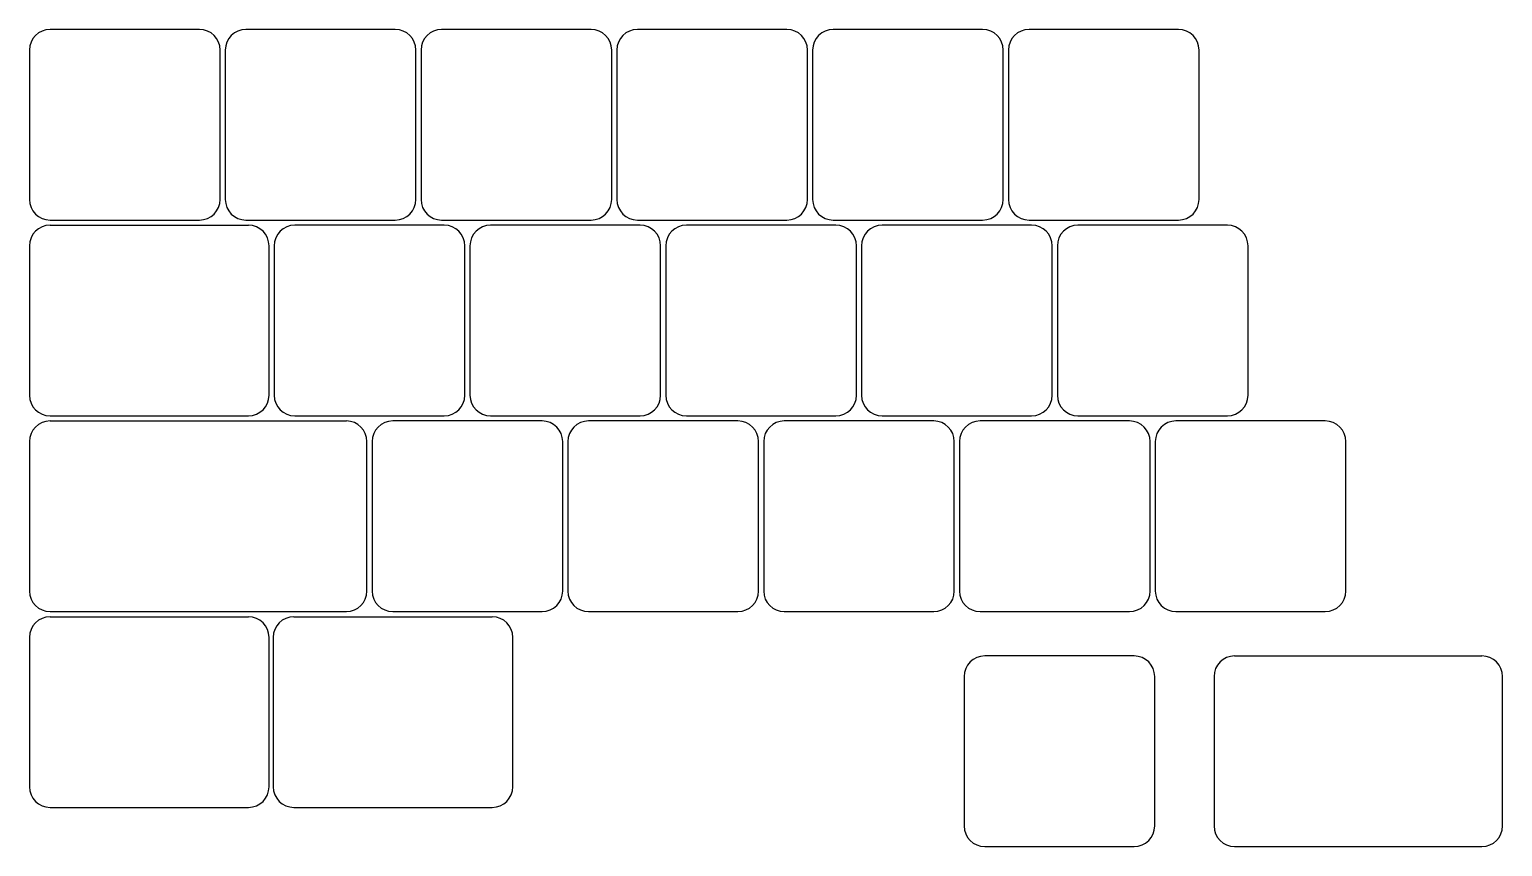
# Model space of a CAD drawing. Header units: millimetres. Extents: x 100 to 243, y -170 to -91.
import ezdxf

# ---------------------------------------------------------------- set-up
doc = ezdxf.new("R2010")
doc.units = ezdxf.units.MM

msp = doc.modelspace()

# ---------------------------------------------------------------- linework, layer by layer
at = {"linetype": 'CONTINUOUS'}
for p, q in [((116.75, -90.75), (102.25, -90.75)), ((135.75, -90.75), (121.25, -90.75)), ((154.75, -90.75), (140.25, -90.75)), ((173.75, -90.75), (159.25, -90.75)), ((192.75, -90.75), (178.25, -90.75)), ((211.75, -90.75), (197.25, -90.75)), ((100.25, -92.75), (100.25, -107.25)), ((118.75, -107.25), (118.75, -92.75)), ((119.25, -92.75), (119.25, -107.25)), ((137.75, -107.25), (137.75, -92.75)), ((138.25, -92.75), (138.25, -107.25)), ((156.75, -107.25), (156.75, -92.75)), ((157.25, -92.75), (157.25, -107.25)), ((175.75, -107.25), (175.75, -92.75)), ((176.25, -92.75), (176.25, -107.25)), ((194.75, -107.25), (194.75, -92.75)), ((195.25, -92.75), (195.25, -107.25)), ((213.75, -107.25), (213.75, -92.75)), ((102.25, -109.25), (116.75, -109.25)), ((102.25, -109.75), (121.5, -109.75)), ((121.25, -109.25), (135.75, -109.25)), ((140.5, -109.75), (126, -109.75)), ((140.25, -109.25), (154.75, -109.25)), ((159.5, -109.75), (145, -109.75)), ((159.25, -109.25), (173.75, -109.25)), ((178.5, -109.75), (164, -109.75)), ((178.25, -109.25), (192.75, -109.25)), ((197.5, -109.75), (183, -109.75)), ((197.25, -109.25), (211.75, -109.25)), ((216.5, -109.75), (202, -109.75)), ((100.25, -111.75), (100.25, -126.25)), ((123.5, -126.25), (123.5, -111.75)), ((124, -111.75), (124, -126.25)), ((142.5, -126.25), (142.5, -111.75)), ((143, -111.75), (143, -126.25)), ((161.5, -126.25), (161.5, -111.75)), ((162, -111.75), (162, -126.25)), ((180.5, -126.25), (180.5, -111.75)), ((181, -111.75), (181, -126.25)), ((199.5, -126.25), (199.5, -111.75)), ((200, -111.75), (200, -126.25)), ((218.5, -126.25), (218.5, -111.75)), ((102.25, -128.25), (121.5, -128.25)), ((126, -128.25), (140.5, -128.25)), ((145, -128.25), (159.5, -128.25)), ((164, -128.25), (178.5, -128.25)), ((183, -128.25), (197.5, -128.25)), ((202, -128.25), (216.5, -128.25)), ((102.25, -128.75), (131, -128.75)), ((150, -128.75), (135.5, -128.75)), ((169, -128.75), (154.5, -128.75)), ((188, -128.75), (173.5, -128.75)), ((207, -128.75), (192.5, -128.75)), ((226, -128.75), (211.5, -128.75)), ((100.25, -130.75), (100.25, -145.25)), ((133, -145.25), (133, -130.75)), ((133.5, -130.75), (133.5, -145.25)), ((152, -145.25), (152, -130.75)), ((152.5, -130.75), (152.5, -145.25)), ((171, -145.25), (171, -130.75)), ((171.5, -130.75), (171.5, -145.25)), ((190, -145.25), (190, -130.75)), ((190.5, -130.75), (190.5, -145.25)), ((209, -145.25), (209, -130.75)), ((209.5, -130.75), (209.5, -145.25)), ((228, -145.25), (228, -130.75)), ((102.25, -147.25), (131, -147.25)), ((102.25, -147.75), (121.5, -147.75)), ((125.905, -147.75), (145.155, -147.75)), ((135.5, -147.25), (150, -147.25)), ((154.5, -147.25), (169, -147.25)), ((173.5, -147.25), (188, -147.25)), ((192.5, -147.25), (207, -147.25)), ((211.5, -147.25), (226, -147.25)), ((100.25, -149.75), (100.25, -164.25)), ((123.5, -164.25), (123.5, -149.75)), ((123.905, -149.75), (123.905, -164.25)), ((147.155, -164.25), (147.155, -149.75)), ((207.45, -151.55), (192.95, -151.55)), ((217.2, -151.55), (241.2, -151.55)), ((190.95, -153.55), (190.95, -168.05)), ((209.45, -168.05), (209.45, -153.55)), ((215.2, -153.55), (215.2, -168.05)), ((243.2, -168.05), (243.2, -153.55)), ((102.25, -166.25), (121.5, -166.25)), ((125.905, -166.25), (145.155, -166.25)), ((192.95, -170.05), (207.45, -170.05)), ((217.2, -170.05), (241.2, -170.05))]:
    msp.add_line(p, q, dxfattribs=at)
for centre, start, end in [((102.25, -92.75), 90, 180), ((116.75, -92.75), 0, 90), ((121.25, -92.75), 90, 180), ((135.75, -92.75), 0, 90), ((140.25, -92.75), 90, 180), ((154.75, -92.75), 0, 90), ((159.25, -92.75), 90, 180), ((173.75, -92.75), 0, 90), ((178.25, -92.75), 90, 180), ((192.75, -92.75), 0, 90), ((197.25, -92.75), 90, 180), ((211.75, -92.75), 0, 90), ((102.25, -107.25), 180, 270), ((116.75, -107.25), 270, 0), ((121.25, -107.25), 180, 270), ((135.75, -107.25), 270, 0), ((140.25, -107.25), 180, 270), ((154.75, -107.25), 270, 0), ((159.25, -107.25), 180, 270), ((173.75, -107.25), 270, 0), ((178.25, -107.25), 180, 270), ((192.75, -107.25), 270, 0), ((197.25, -107.25), 180, 270), ((211.75, -107.25), 270, 0), ((102.25, -111.75), 90, 180), ((121.5, -111.75), 0, 90), ((126, -111.75), 90, 180), ((140.5, -111.75), 0, 90), ((145, -111.75), 90, 180), ((159.5, -111.75), 0, 90), ((164, -111.75), 90, 180), ((178.5, -111.75), 0, 90), ((183, -111.75), 90, 180), ((197.5, -111.75), 0, 90), ((202, -111.75), 90, 180), ((216.5, -111.75), 0, 90), ((102.25, -126.25), 180, 270), ((121.5, -126.25), 270, 0), ((126, -126.25), 180, 270), ((140.5, -126.25), 270, 0), ((145, -126.25), 180, 270), ((159.5, -126.25), 270, 0), ((164, -126.25), 180, 270), ((178.5, -126.25), 270, 0), ((183, -126.25), 180, 270), ((197.5, -126.25), 270, 0), ((202, -126.25), 180, 270), ((216.5, -126.25), 270, 0), ((102.25, -130.75), 90, 180), ((131, -130.75), 0, 90), ((135.5, -130.75), 90, 180), ((150, -130.75), 0, 90), ((154.5, -130.75), 90, 180), ((169, -130.75), 0, 90), ((173.5, -130.75), 90, 180), ((188, -130.75), 0, 90), ((192.5, -130.75), 90, 180), ((207, -130.75), 0, 90), ((211.5, -130.75), 90, 180), ((226, -130.75), 0, 90), ((102.25, -145.25), 180, 270), ((131, -145.25), 270, 0), ((135.5, -145.25), 180, 270), ((150, -145.25), 270, 0), ((154.5, -145.25), 180, 270), ((169, -145.25), 270, 0), ((173.5, -145.25), 180, 270), ((188, -145.25), 270, 0), ((192.5, -145.25), 180, 270), ((207, -145.25), 270, 0), ((211.5, -145.25), 180, 270), ((226, -145.25), 270, 0), ((102.25, -149.75), 90, 180), ((121.5, -149.75), 0, 90), ((125.905, -149.75), 90, 180), ((145.155, -149.75), 0, 90), ((192.95, -153.55), 90, 180), ((207.45, -153.55), 0, 90), ((217.2, -153.55), 90, 180), ((241.2, -153.55), 0, 90), ((102.25, -164.25), 180, 270), ((121.5, -164.25), 270, 0), ((125.905, -164.25), 180, 270), ((145.155, -164.25), 270, 0), ((192.95, -168.05), 180, 270), ((207.45, -168.05), 270, 0), ((217.2, -168.05), 180, 270), ((241.2, -168.05), 270, 0)]:
    msp.add_arc(centre, 2, start, end, dxfattribs=at)

doc.saveas('drawing.dxf')
